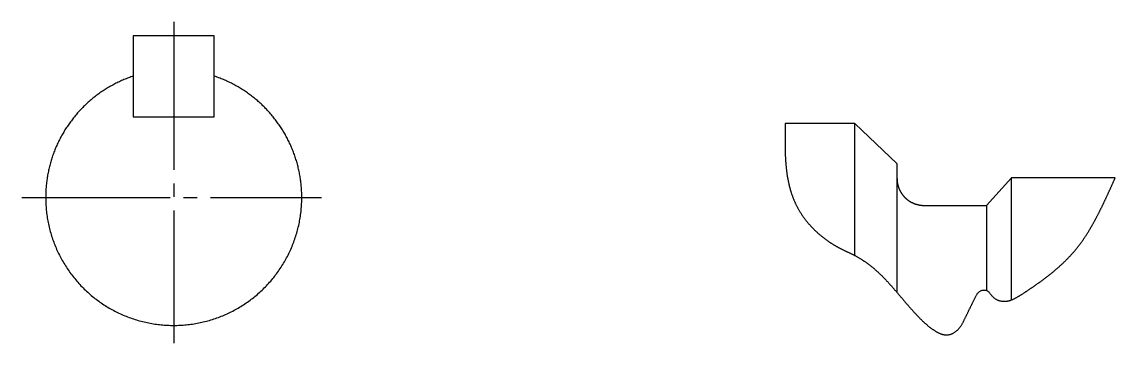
# Model space of a CAD drawing. Extents: x 0 to 632, y 0 to 332.
# Drawn here: x 547.2 to 628.3, y 44.4 to 68.2 of the extents above; entities that cross this region are included whole.
import ezdxf

# ---------------------------------------------------------------- set-up
doc = ezdxf.new("R2010")
doc.units = 0
doc.linetypes.add('DASH_CENTER', pattern=[14, 11, -1, 1, -1])
doc.layers.get('0').update_dxf_attribs({"linetype": 'CONTINUOUS'})

msp = doc.modelspace()

# ---------------------------------------------------------------- linework, layer by layer
at = {"color": 1, "linetype": 'DASH_CENTER'}
for p, q in [((558.449, 68.238), (558.449, 44.374)), ((547.184, 55.192), (569.41, 55.192))]:
    msp.add_line(p, q, dxfattribs=at)
at = {"color": 7, "linetype": 'CONTINUOUS'}
for p, q in [((555.449, 67.192), (555.449, 64.206)), ((561.449, 67.192), (555.449, 67.192)), ((561.449, 64.206), (561.449, 67.192)), ((555.449, 64.206), (555.449, 61.192)), ((561.449, 61.192), (561.449, 64.206)), ((555.449, 61.192), (561.449, 61.192)), ((608.982, 60.682), (603.811, 60.682)), ((608.982, 60.682), (612.105, 57.682)), ((608.982, 50.88), (608.982, 60.682)), ((612.105, 48.138), (612.105, 57.682)), ((618.749, 54.606), (620.609, 56.645)), ((628.285, 56.645), (620.609, 56.645)), ((620.609, 47.603), (620.609, 56.645)), ((614.105, 54.606), (618.749, 54.606)), ((618.749, 54.606), (618.749, 48.287))]:
    msp.add_line(p, q, dxfattribs=at)
at = {"color": 2, "linetype": 'CONTINUOUS'}
for p, q in [((603.801, 60.034), (603.8, 59.994)), ((603.802, 60.115), (603.801, 60.075)), ((603.801, 60.075), (603.801, 60.034)), ((603.803, 60.156), (603.802, 60.115)), ((603.804, 60.237), (603.803, 60.196)), ((603.803, 60.196), (603.803, 60.156)), ((603.805, 60.318), (603.804, 60.277)), ((603.804, 60.277), (603.804, 60.237)), ((603.806, 60.358), (603.805, 60.318)), ((603.807, 60.399), (603.806, 60.358)), ((603.808, 60.48), (603.807, 60.439)), ((603.807, 60.439), (603.807, 60.399)), ((603.809, 60.52), (603.808, 60.48)), ((603.81, 60.601), (603.809, 60.561)), ((603.809, 60.561), (603.809, 60.52)), ((603.811, 60.642), (603.81, 60.601)), ((603.812, 60.682), (603.811, 60.642)), ((603.797, 59.629), (603.796, 59.589)), ((603.796, 59.589), (603.796, 59.548)), ((603.796, 59.548), (603.796, 59.508)), ((603.796, 59.508), (603.796, 59.467)), ((603.796, 59.467), (603.796, 59.427)), ((603.796, 59.427), (603.796, 59.386)), ((603.796, 59.386), (603.796, 59.346)), ((603.796, 59.346), (603.796, 59.305)), ((603.796, 59.305), (603.796, 59.265)), ((603.796, 59.265), (603.796, 59.224)), ((603.796, 59.224), (603.796, 59.184)), ((603.798, 59.751), (603.797, 59.71)), ((603.797, 59.71), (603.797, 59.67)), ((603.797, 59.67), (603.797, 59.629)), ((603.799, 59.872), (603.798, 59.832)), ((603.798, 59.832), (603.798, 59.791)), ((603.798, 59.791), (603.798, 59.751)), ((603.8, 59.953), (603.799, 59.913)), ((603.799, 59.913), (603.799, 59.872)), ((603.8, 59.994), (603.8, 59.953)), ((603.796, 59.184), (603.797, 59.143)), ((603.797, 59.143), (603.797, 59.103)), ((603.797, 59.103), (603.797, 59.062)), ((603.797, 59.062), (603.798, 59.021)), ((603.798, 59.021), (603.798, 58.981)), ((603.798, 58.981), (603.799, 58.94)), ((603.799, 58.94), (603.799, 58.9)), ((603.799, 58.9), (603.8, 58.859)), ((603.8, 58.859), (603.801, 58.819)), ((603.801, 58.819), (603.802, 58.778)), ((603.802, 58.778), (603.803, 58.738)), ((603.803, 58.738), (603.804, 58.697)), ((603.804, 58.697), (603.805, 58.657)), ((603.805, 58.657), (603.806, 58.616)), ((603.806, 58.616), (603.807, 58.576)), ((603.807, 58.576), (603.808, 58.535)), ((603.808, 58.535), (603.809, 58.495)), ((603.809, 58.495), (603.811, 58.454)), ((603.811, 58.454), (603.812, 58.414)), ((603.812, 58.414), (603.814, 58.373)), ((603.814, 58.373), (603.815, 58.333)), ((603.815, 58.333), (603.817, 58.292)), ((603.817, 58.292), (603.819, 58.252)), ((603.819, 58.252), (603.821, 58.211)), ((603.821, 58.211), (603.823, 58.171)), ((603.823, 58.171), (603.825, 58.13)), ((603.825, 58.13), (603.827, 58.09)), ((603.827, 58.09), (603.83, 58.049)), ((603.83, 58.049), (603.832, 58.009)), ((603.832, 58.009), (603.834, 57.968)), ((603.834, 57.968), (603.837, 57.928)), ((603.837, 57.928), (603.84, 57.887)), ((603.84, 57.887), (603.843, 57.847)), ((603.843, 57.847), (603.845, 57.807)), ((603.845, 57.807), (603.849, 57.766)), ((603.849, 57.766), (603.852, 57.726)), ((603.852, 57.726), (603.855, 57.685)), ((603.855, 57.685), (603.858, 57.645)), ((603.858, 57.645), (603.862, 57.604)), ((603.862, 57.604), (603.865, 57.564)), ((603.865, 57.564), (603.869, 57.524)), ((603.869, 57.524), (603.873, 57.483)), ((603.873, 57.483), (603.877, 57.443)), ((603.877, 57.443), (603.881, 57.403)), ((603.881, 57.403), (603.886, 57.362)), ((603.886, 57.362), (603.89, 57.322)), ((603.89, 57.322), (603.895, 57.282)), ((603.895, 57.282), (603.899, 57.242)), ((603.899, 57.242), (603.904, 57.201)), ((603.904, 57.201), (603.909, 57.161)), ((603.909, 57.161), (603.914, 57.121)), ((603.914, 57.121), (603.919, 57.081)), ((603.919, 57.081), (603.925, 57.04)), ((603.925, 57.04), (603.93, 57)), ((603.93, 57), (603.936, 56.96)), ((603.936, 56.96), (603.942, 56.92)), ((603.942, 56.92), (603.948, 56.88)), ((603.948, 56.88), (603.954, 56.84)), ((603.954, 56.84), (603.961, 56.8)), ((603.961, 56.8), (603.967, 56.76)), ((603.967, 56.76), (603.974, 56.72)), ((603.974, 56.72), (603.981, 56.68)), ((603.981, 56.68), (603.988, 56.64)), ((603.988, 56.64), (603.995, 56.6)), ((603.995, 56.6), (604.002, 56.56)), ((604.002, 56.56), (604.01, 56.52)), ((604.01, 56.52), (604.018, 56.48)), ((604.018, 56.48), (604.025, 56.44)), ((604.025, 56.44), (604.034, 56.4)), ((604.034, 56.4), (604.042, 56.361)), ((604.042, 56.361), (604.05, 56.321)), ((604.05, 56.321), (604.059, 56.281)), ((604.059, 56.281), (604.068, 56.241)), ((604.068, 56.241), (604.077, 56.202)), ((604.077, 56.202), (604.086, 56.162)), ((604.086, 56.162), (604.095, 56.122)), ((604.095, 56.122), (604.105, 56.083)), ((604.105, 56.083), (604.115, 56.043)), ((604.115, 56.043), (604.125, 56.004)), ((604.125, 56.004), (604.135, 55.965)), ((604.135, 55.965), (604.145, 55.925)), ((627.971, 55.943), (627.988, 55.98)), ((627.988, 55.98), (628.004, 56.017)), ((628.004, 56.017), (628.021, 56.054)), ((628.021, 56.054), (628.037, 56.091)), ((628.037, 56.091), (628.054, 56.128)), ((628.054, 56.128), (628.071, 56.165)), ((628.071, 56.165), (628.087, 56.201)), ((628.087, 56.201), (628.104, 56.238)), ((628.104, 56.238), (628.12, 56.275)), ((628.12, 56.275), (628.137, 56.312)), ((628.137, 56.312), (628.153, 56.349)), ((628.153, 56.349), (628.17, 56.386)), ((628.17, 56.386), (628.186, 56.423)), ((628.186, 56.423), (628.203, 56.46)), ((628.203, 56.46), (628.219, 56.497)), ((628.219, 56.497), (628.236, 56.534)), ((628.236, 56.534), (628.252, 56.571)), ((628.252, 56.571), (628.269, 56.608)), ((628.269, 56.608), (628.285, 56.645)), ((604.145, 55.925), (604.156, 55.886)), ((604.156, 55.886), (604.167, 55.847)), ((604.167, 55.847), (604.178, 55.807)), ((604.178, 55.807), (604.189, 55.768)), ((604.189, 55.768), (604.2, 55.729)), ((604.2, 55.729), (604.212, 55.69)), ((604.212, 55.69), (604.223, 55.651)), ((604.223, 55.651), (604.235, 55.613)), ((604.235, 55.613), (604.248, 55.574)), ((604.248, 55.574), (604.26, 55.535)), ((604.26, 55.535), (604.273, 55.496)), ((604.273, 55.496), (604.285, 55.458)), ((604.285, 55.458), (604.298, 55.419)), ((604.298, 55.419), (604.312, 55.381)), ((604.312, 55.381), (604.325, 55.343)), ((604.325, 55.343), (604.339, 55.304)), ((604.339, 55.304), (604.353, 55.266)), ((604.353, 55.266), (604.367, 55.228)), ((604.367, 55.228), (604.381, 55.19)), ((604.381, 55.19), (604.396, 55.152)), ((604.396, 55.152), (604.411, 55.114)), ((627.6, 55.133), (627.618, 55.17)), ((627.618, 55.17), (627.635, 55.206)), ((627.635, 55.206), (627.652, 55.243)), ((627.652, 55.243), (627.669, 55.28)), ((627.669, 55.28), (627.686, 55.317)), ((627.686, 55.317), (627.703, 55.353)), ((627.703, 55.353), (627.72, 55.39)), ((627.72, 55.39), (627.737, 55.427)), ((627.737, 55.427), (627.753, 55.464)), ((627.753, 55.464), (627.77, 55.501)), ((627.77, 55.501), (627.787, 55.537)), ((627.787, 55.537), (627.804, 55.574)), ((627.804, 55.574), (627.821, 55.611)), ((627.821, 55.611), (627.837, 55.648)), ((627.837, 55.648), (627.854, 55.685)), ((627.854, 55.685), (627.871, 55.722)), ((627.871, 55.722), (627.888, 55.758)), ((627.888, 55.758), (627.904, 55.795)), ((627.904, 55.795), (627.921, 55.832)), ((627.921, 55.832), (627.938, 55.869)), ((627.938, 55.869), (627.954, 55.906)), ((627.954, 55.906), (627.971, 55.943)), ((604.411, 55.114), (604.426, 55.077)), ((604.426, 55.077), (604.441, 55.039)), ((604.441, 55.039), (604.456, 55.001)), ((604.456, 55.001), (604.472, 54.964)), ((604.472, 54.964), (604.488, 54.927)), ((604.488, 54.927), (604.504, 54.889)), ((604.504, 54.889), (604.521, 54.852)), ((604.521, 54.852), (604.537, 54.815)), ((604.537, 54.815), (604.554, 54.778)), ((604.554, 54.778), (604.571, 54.742)), ((604.571, 54.742), (604.589, 54.705)), ((604.589, 54.705), (604.606, 54.668)), ((604.606, 54.668), (604.624, 54.632)), ((604.624, 54.632), (604.642, 54.596)), ((604.642, 54.596), (604.661, 54.56)), ((604.661, 54.56), (604.679, 54.523)), ((604.679, 54.523), (604.698, 54.488)), ((604.698, 54.488), (604.717, 54.452)), ((604.717, 54.452), (604.736, 54.416)), ((604.736, 54.416), (604.756, 54.38)), ((604.756, 54.38), (604.776, 54.345)), ((604.776, 54.345), (604.796, 54.31)), ((627.215, 54.329), (627.233, 54.365)), ((627.233, 54.365), (627.251, 54.402)), ((627.251, 54.402), (627.269, 54.438)), ((627.269, 54.438), (627.287, 54.474)), ((627.287, 54.474), (627.304, 54.511)), ((627.304, 54.511), (627.322, 54.547)), ((627.322, 54.547), (627.34, 54.584)), ((627.34, 54.584), (627.357, 54.62)), ((627.357, 54.62), (627.375, 54.657)), ((627.375, 54.657), (627.393, 54.693)), ((627.393, 54.693), (627.41, 54.73)), ((627.41, 54.73), (627.428, 54.766)), ((627.428, 54.766), (627.445, 54.803)), ((627.445, 54.803), (627.462, 54.84)), ((627.462, 54.84), (627.48, 54.876)), ((627.48, 54.876), (627.497, 54.913)), ((627.497, 54.913), (627.514, 54.949)), ((627.514, 54.949), (627.532, 54.986)), ((627.532, 54.986), (627.549, 55.023)), ((627.549, 55.023), (627.566, 55.059)), ((627.566, 55.059), (627.583, 55.096)), ((627.583, 55.096), (627.6, 55.133)), ((604.796, 54.31), (604.816, 54.275)), ((604.816, 54.275), (604.836, 54.239)), ((604.836, 54.239), (604.857, 54.205)), ((604.857, 54.205), (604.878, 54.17)), ((604.878, 54.17), (604.899, 54.135)), ((604.899, 54.135), (604.92, 54.101)), ((604.92, 54.101), (604.942, 54.066)), ((604.942, 54.066), (604.964, 54.032)), ((604.964, 54.032), (604.986, 53.998)), ((604.986, 53.998), (605.008, 53.964)), ((605.008, 53.964), (605.031, 53.93)), ((605.031, 53.93), (605.053, 53.896)), ((605.053, 53.896), (605.076, 53.862)), ((605.076, 53.862), (605.099, 53.829)), ((605.099, 53.829), (605.122, 53.796)), ((605.122, 53.796), (605.146, 53.762)), ((605.146, 53.762), (605.17, 53.729)), ((605.17, 53.729), (605.194, 53.696)), ((605.194, 53.696), (605.218, 53.664)), ((605.218, 53.664), (605.242, 53.631)), ((605.242, 53.631), (605.266, 53.598)), ((605.266, 53.598), (605.291, 53.566)), ((605.291, 53.566), (605.316, 53.534)), ((605.316, 53.534), (605.341, 53.502)), ((626.787, 53.499), (626.806, 53.535)), ((626.806, 53.535), (626.826, 53.57)), ((626.826, 53.57), (626.845, 53.606)), ((626.845, 53.606), (626.864, 53.642)), ((626.864, 53.642), (626.883, 53.678)), ((626.883, 53.678), (626.902, 53.714)), ((626.902, 53.714), (626.921, 53.75)), ((626.921, 53.75), (626.939, 53.786)), ((626.939, 53.786), (626.958, 53.822)), ((626.958, 53.822), (626.977, 53.858)), ((626.977, 53.858), (626.996, 53.894)), ((626.996, 53.894), (627.014, 53.93)), ((627.014, 53.93), (627.033, 53.966)), ((627.033, 53.966), (627.051, 54.003)), ((627.051, 54.003), (627.07, 54.039)), ((627.07, 54.039), (627.088, 54.075)), ((627.088, 54.075), (627.106, 54.111)), ((627.106, 54.111), (627.124, 54.147)), ((627.124, 54.147), (627.143, 54.184)), ((627.143, 54.184), (627.161, 54.22)), ((627.161, 54.22), (627.179, 54.256)), ((627.179, 54.256), (627.197, 54.293)), ((627.197, 54.293), (627.215, 54.329)), ((605.341, 53.502), (605.366, 53.47)), ((605.366, 53.47), (605.392, 53.438)), ((605.392, 53.438), (605.417, 53.406)), ((605.417, 53.406), (605.443, 53.375)), ((605.443, 53.375), (605.469, 53.343)), ((605.469, 53.343), (605.495, 53.312)), ((605.495, 53.312), (605.522, 53.281)), ((605.522, 53.281), (605.548, 53.25)), ((605.548, 53.25), (605.575, 53.219)), ((605.575, 53.219), (605.602, 53.189)), ((605.602, 53.189), (605.629, 53.158)), ((605.629, 53.158), (605.656, 53.128)), ((605.656, 53.128), (605.683, 53.098)), ((605.683, 53.098), (605.711, 53.068)), ((605.711, 53.068), (605.739, 53.038)), ((605.739, 53.038), (605.766, 53.008)), ((605.766, 53.008), (605.795, 52.978)), ((605.795, 52.978), (605.823, 52.949)), ((605.823, 52.949), (605.851, 52.92)), ((605.851, 52.92), (605.88, 52.89)), ((605.88, 52.89), (605.908, 52.861)), ((605.908, 52.861), (605.937, 52.833)), ((605.937, 52.833), (605.966, 52.804)), ((605.966, 52.804), (605.995, 52.775)), ((605.995, 52.775), (606.024, 52.747)), ((606.024, 52.747), (606.054, 52.719)), ((606.054, 52.719), (606.083, 52.691)), ((626.323, 52.687), (626.344, 52.722)), ((626.344, 52.722), (626.365, 52.757)), ((626.365, 52.757), (626.386, 52.792)), ((626.386, 52.792), (626.407, 52.827)), ((626.407, 52.827), (626.428, 52.862)), ((626.428, 52.862), (626.448, 52.897)), ((626.448, 52.897), (626.469, 52.932)), ((626.469, 52.932), (626.489, 52.967)), ((626.489, 52.967), (626.51, 53.002)), ((626.51, 53.002), (626.53, 53.037)), ((626.53, 53.037), (626.55, 53.072)), ((626.55, 53.072), (626.571, 53.108)), ((626.571, 53.108), (626.591, 53.143)), ((626.591, 53.143), (626.611, 53.178)), ((626.611, 53.178), (626.63, 53.214)), ((626.63, 53.214), (626.65, 53.249)), ((626.65, 53.249), (626.67, 53.285)), ((626.67, 53.285), (626.69, 53.32)), ((626.69, 53.32), (626.709, 53.356)), ((626.709, 53.356), (626.729, 53.392)), ((626.729, 53.392), (626.748, 53.427)), ((626.748, 53.427), (626.768, 53.463)), ((626.768, 53.463), (626.787, 53.499)), ((606.083, 52.691), (606.113, 52.663)), ((606.113, 52.663), (606.143, 52.635)), ((606.143, 52.635), (606.173, 52.608)), ((606.173, 52.608), (606.203, 52.58)), ((606.203, 52.58), (606.233, 52.553)), ((606.233, 52.553), (606.263, 52.526)), ((606.263, 52.526), (606.294, 52.499)), ((606.294, 52.499), (606.325, 52.472)), ((606.325, 52.472), (606.355, 52.445)), ((606.355, 52.445), (606.386, 52.419)), ((606.386, 52.419), (606.417, 52.393)), ((606.417, 52.393), (606.449, 52.366)), ((606.449, 52.366), (606.48, 52.341)), ((606.48, 52.341), (606.511, 52.315)), ((606.511, 52.315), (606.543, 52.289)), ((606.543, 52.289), (606.575, 52.264)), ((606.575, 52.264), (606.607, 52.238)), ((606.607, 52.238), (606.639, 52.213)), ((606.639, 52.213), (606.671, 52.188)), ((606.671, 52.188), (606.703, 52.163)), ((606.703, 52.163), (606.735, 52.139)), ((606.735, 52.139), (606.768, 52.114)), ((606.768, 52.114), (606.8, 52.09)), ((606.8, 52.09), (606.833, 52.066)), ((606.833, 52.066), (606.866, 52.042)), ((606.866, 52.042), (606.899, 52.018)), ((606.899, 52.018), (606.932, 51.995)), ((606.932, 51.995), (606.965, 51.971)), ((606.965, 51.971), (606.999, 51.948)), ((606.999, 51.948), (607.032, 51.925)), ((607.032, 51.925), (607.066, 51.902)), ((625.787, 51.876), (625.811, 51.909)), ((625.811, 51.909), (625.834, 51.942)), ((625.834, 51.942), (625.857, 51.975)), ((625.857, 51.975), (625.881, 52.008)), ((625.881, 52.008), (625.904, 52.041)), ((625.904, 52.041), (625.927, 52.074)), ((625.927, 52.074), (625.95, 52.108)), ((625.95, 52.108), (625.973, 52.141)), ((625.973, 52.141), (625.995, 52.175)), ((625.995, 52.175), (626.018, 52.209)), ((626.018, 52.209), (626.04, 52.242)), ((626.04, 52.242), (626.063, 52.276)), ((626.063, 52.276), (626.085, 52.31)), ((626.085, 52.31), (626.107, 52.344)), ((626.107, 52.344), (626.129, 52.378)), ((626.129, 52.378), (626.151, 52.412)), ((626.151, 52.412), (626.173, 52.446)), ((626.173, 52.446), (626.195, 52.481)), ((626.195, 52.481), (626.216, 52.515)), ((626.216, 52.515), (626.238, 52.549)), ((626.238, 52.549), (626.259, 52.584)), ((626.259, 52.584), (626.281, 52.618)), ((626.281, 52.618), (626.302, 52.653)), ((626.302, 52.653), (626.323, 52.687)), ((607.066, 51.902), (607.099, 51.879)), ((607.099, 51.879), (607.133, 51.857)), ((607.133, 51.857), (607.167, 51.835)), ((607.167, 51.835), (607.201, 51.812)), ((607.201, 51.812), (607.235, 51.79)), ((607.235, 51.79), (607.269, 51.769)), ((607.269, 51.769), (607.304, 51.747)), ((607.304, 51.747), (607.338, 51.726)), ((607.338, 51.726), (607.373, 51.704)), ((607.373, 51.704), (607.407, 51.683)), ((607.407, 51.683), (607.442, 51.662)), ((607.442, 51.662), (607.477, 51.642)), ((607.477, 51.642), (607.512, 51.621)), ((607.512, 51.621), (607.547, 51.601)), ((607.547, 51.601), (607.582, 51.581)), ((607.582, 51.581), (607.618, 51.561)), ((607.618, 51.561), (607.653, 51.541)), ((607.653, 51.541), (607.688, 51.521)), ((607.688, 51.521), (607.724, 51.502)), ((607.724, 51.502), (607.76, 51.483)), ((607.76, 51.483), (607.796, 51.464)), ((607.796, 51.464), (607.831, 51.445)), ((607.831, 51.445), (607.867, 51.426)), ((607.867, 51.426), (607.903, 51.408)), ((607.903, 51.408), (607.939, 51.389)), ((607.939, 51.389), (607.976, 51.371)), ((607.976, 51.371), (608.012, 51.353)), ((608.012, 51.353), (608.048, 51.335)), ((608.048, 51.335), (608.084, 51.317)), ((608.084, 51.317), (608.121, 51.299)), ((608.121, 51.299), (608.157, 51.281)), ((608.157, 51.281), (608.194, 51.264)), ((608.194, 51.264), (608.23, 51.246)), ((608.23, 51.246), (608.267, 51.229)), ((608.267, 51.229), (608.303, 51.211)), ((608.303, 51.211), (608.34, 51.194)), ((608.34, 51.194), (608.377, 51.177)), ((608.377, 51.177), (608.413, 51.159)), ((608.413, 51.159), (608.45, 51.142)), ((608.45, 51.142), (608.486, 51.124)), ((608.486, 51.124), (608.523, 51.107)), ((608.523, 51.107), (608.56, 51.09)), ((625.157, 51.084), (625.184, 51.114)), ((625.184, 51.114), (625.21, 51.145)), ((625.21, 51.145), (625.237, 51.175)), ((625.237, 51.175), (625.263, 51.206)), ((625.263, 51.206), (625.289, 51.237)), ((625.289, 51.237), (625.315, 51.268)), ((625.315, 51.268), (625.341, 51.299)), ((625.341, 51.299), (625.367, 51.33)), ((625.367, 51.33), (625.393, 51.362)), ((625.393, 51.362), (625.419, 51.393)), ((625.419, 51.393), (625.444, 51.424)), ((625.444, 51.424), (625.469, 51.456)), ((625.469, 51.456), (625.495, 51.488)), ((625.495, 51.488), (625.52, 51.519)), ((625.52, 51.519), (625.545, 51.551)), ((625.545, 51.551), (625.569, 51.583)), ((625.569, 51.583), (625.594, 51.615)), ((625.594, 51.615), (625.619, 51.648)), ((625.619, 51.648), (625.643, 51.68)), ((625.643, 51.68), (625.667, 51.712)), ((625.667, 51.712), (625.691, 51.745)), ((625.691, 51.745), (625.716, 51.777)), ((625.716, 51.777), (625.739, 51.81)), ((625.739, 51.81), (625.763, 51.843)), ((625.763, 51.843), (625.787, 51.876)), ((608.56, 51.09), (608.596, 51.072)), ((608.596, 51.072), (608.633, 51.055)), ((608.633, 51.055), (608.669, 51.037)), ((608.669, 51.037), (608.706, 51.019)), ((608.706, 51.019), (608.742, 51.002)), ((608.742, 51.002), (608.778, 50.984)), ((608.778, 50.984), (608.815, 50.966)), ((608.815, 50.966), (608.851, 50.947)), ((608.851, 50.947), (608.887, 50.929)), ((608.887, 50.929), (608.923, 50.91)), ((608.923, 50.91), (608.959, 50.892)), ((608.959, 50.892), (608.995, 50.873)), ((608.995, 50.873), (609.03, 50.854)), ((609.03, 50.854), (609.066, 50.834)), ((609.066, 50.834), (609.102, 50.815)), ((609.102, 50.815), (609.137, 50.795)), ((609.137, 50.795), (609.172, 50.775)), ((609.172, 50.775), (609.207, 50.755)), ((609.207, 50.755), (609.243, 50.735)), ((609.243, 50.735), (609.277, 50.714)), ((609.277, 50.714), (609.312, 50.693)), ((609.312, 50.693), (609.347, 50.673)), ((609.347, 50.673), (609.382, 50.651)), ((609.382, 50.651), (609.416, 50.63)), ((609.416, 50.63), (609.451, 50.609)), ((609.451, 50.609), (609.485, 50.587)), ((609.485, 50.587), (609.519, 50.565)), ((609.519, 50.565), (609.553, 50.543)), ((609.553, 50.543), (609.587, 50.521)), ((609.587, 50.521), (609.621, 50.498)), ((609.621, 50.498), (609.655, 50.476)), ((609.655, 50.476), (609.689, 50.453)), ((609.689, 50.453), (609.722, 50.43)), ((609.722, 50.43), (609.756, 50.407)), ((609.756, 50.407), (609.789, 50.384)), ((609.789, 50.384), (609.822, 50.36)), ((609.822, 50.36), (609.855, 50.337)), ((609.855, 50.337), (609.888, 50.313)), ((609.888, 50.313), (609.921, 50.289)), ((609.921, 50.289), (609.954, 50.265)), ((624.365, 50.27), (624.395, 50.298)), ((624.395, 50.298), (624.424, 50.326)), ((624.424, 50.326), (624.454, 50.354)), ((624.454, 50.354), (624.483, 50.382)), ((624.483, 50.382), (624.512, 50.41)), ((624.512, 50.41), (624.541, 50.438)), ((624.541, 50.438), (624.57, 50.466)), ((624.57, 50.466), (624.599, 50.495)), ((624.599, 50.495), (624.628, 50.523)), ((624.628, 50.523), (624.657, 50.552)), ((624.657, 50.552), (624.686, 50.581)), ((624.686, 50.581), (624.714, 50.61)), ((624.714, 50.61), (624.743, 50.638)), ((624.743, 50.638), (624.771, 50.667)), ((624.771, 50.667), (624.799, 50.697)), ((624.799, 50.697), (624.828, 50.726)), ((624.828, 50.726), (624.856, 50.755)), ((624.856, 50.755), (624.884, 50.784)), ((624.884, 50.784), (624.911, 50.814)), ((624.911, 50.814), (624.939, 50.844)), ((624.939, 50.844), (624.967, 50.873)), ((624.967, 50.873), (624.994, 50.903)), ((624.994, 50.903), (625.022, 50.933)), ((625.022, 50.933), (625.049, 50.963)), ((625.049, 50.963), (625.076, 50.993)), ((625.076, 50.993), (625.103, 51.023)), ((625.103, 51.023), (625.13, 51.053)), ((625.13, 51.053), (625.157, 51.084)), ((609.954, 50.265), (609.986, 50.241)), ((609.986, 50.241), (610.019, 50.216)), ((610.019, 50.216), (610.051, 50.192)), ((610.051, 50.192), (610.083, 50.167)), ((610.083, 50.167), (610.115, 50.142)), ((610.115, 50.142), (610.147, 50.117)), ((610.147, 50.117), (610.179, 50.092)), ((610.179, 50.092), (610.211, 50.066)), ((610.211, 50.066), (610.243, 50.041)), ((610.243, 50.041), (610.274, 50.015)), ((610.274, 50.015), (610.306, 49.989)), ((610.306, 49.989), (610.337, 49.963)), ((610.337, 49.963), (610.368, 49.937)), ((610.368, 49.937), (610.399, 49.911)), ((610.399, 49.911), (610.43, 49.885)), ((610.43, 49.885), (610.461, 49.858)), ((610.461, 49.858), (610.492, 49.832)), ((610.492, 49.832), (610.522, 49.805)), ((610.522, 49.805), (610.553, 49.778)), ((610.553, 49.778), (610.583, 49.751)), ((610.583, 49.751), (610.613, 49.724)), ((610.613, 49.724), (610.643, 49.697)), ((610.643, 49.697), (610.673, 49.669)), ((610.673, 49.669), (610.703, 49.642)), ((610.703, 49.642), (610.733, 49.614)), ((610.733, 49.614), (610.762, 49.587)), ((610.762, 49.587), (610.792, 49.559)), ((610.792, 49.559), (610.821, 49.531)), ((610.821, 49.531), (610.851, 49.503)), ((610.851, 49.503), (610.88, 49.475)), ((610.88, 49.475), (610.909, 49.446)), ((623.41, 49.451), (623.441, 49.476)), ((623.441, 49.476), (623.473, 49.502)), ((623.473, 49.502), (623.505, 49.527)), ((623.505, 49.527), (623.536, 49.552)), ((623.536, 49.552), (623.568, 49.578)), ((623.568, 49.578), (623.599, 49.604)), ((623.599, 49.604), (623.631, 49.629)), ((623.631, 49.629), (623.662, 49.655)), ((623.662, 49.655), (623.694, 49.681)), ((623.694, 49.681), (623.725, 49.707)), ((623.725, 49.707), (623.756, 49.733)), ((623.756, 49.733), (623.787, 49.759)), ((623.787, 49.759), (623.818, 49.785)), ((623.818, 49.785), (623.849, 49.811)), ((623.849, 49.811), (623.88, 49.837)), ((623.88, 49.837), (623.911, 49.864)), ((623.911, 49.864), (623.942, 49.89)), ((623.942, 49.89), (623.973, 49.917)), ((623.973, 49.917), (624.003, 49.943)), ((624.003, 49.943), (624.034, 49.97)), ((624.034, 49.97), (624.064, 49.997)), ((624.064, 49.997), (624.095, 50.024)), ((624.095, 50.024), (624.125, 50.051)), ((624.125, 50.051), (624.155, 50.078)), ((624.155, 50.078), (624.186, 50.105)), ((624.186, 50.105), (624.216, 50.132)), ((624.216, 50.132), (624.246, 50.16)), ((624.246, 50.16), (624.276, 50.187)), ((624.276, 50.187), (624.306, 50.215)), ((624.306, 50.215), (624.335, 50.242)), ((624.335, 50.242), (624.365, 50.27)), ((610.909, 49.446), (610.938, 49.418)), ((610.938, 49.418), (610.967, 49.39)), ((610.967, 49.39), (610.995, 49.361)), ((610.995, 49.361), (611.024, 49.332)), ((611.024, 49.332), (611.052, 49.304)), ((611.052, 49.304), (611.081, 49.275)), ((611.081, 49.275), (611.109, 49.246)), ((611.109, 49.246), (611.138, 49.217)), ((611.138, 49.217), (611.166, 49.188)), ((611.166, 49.188), (611.194, 49.158)), ((611.194, 49.158), (611.222, 49.129)), ((611.222, 49.129), (611.25, 49.1)), ((611.25, 49.1), (611.278, 49.07)), ((611.278, 49.07), (611.306, 49.041)), ((611.306, 49.041), (611.333, 49.011)), ((611.333, 49.011), (611.361, 48.982)), ((611.361, 48.982), (611.388, 48.952)), ((611.388, 48.952), (611.416, 48.922)), ((611.416, 48.922), (611.443, 48.892)), ((611.443, 48.892), (611.471, 48.862)), ((611.471, 48.862), (611.498, 48.832)), ((611.498, 48.832), (611.525, 48.802)), ((611.525, 48.802), (611.552, 48.772)), ((611.552, 48.772), (611.579, 48.742)), ((611.579, 48.742), (611.606, 48.712)), ((611.606, 48.712), (611.633, 48.681)), ((611.633, 48.681), (611.66, 48.651)), ((622.335, 48.655), (622.368, 48.678)), ((622.368, 48.678), (622.401, 48.702)), ((622.401, 48.702), (622.434, 48.725)), ((622.434, 48.725), (622.467, 48.749)), ((622.467, 48.749), (622.5, 48.772)), ((622.5, 48.772), (622.533, 48.795)), ((622.533, 48.795), (622.566, 48.819)), ((622.566, 48.819), (622.599, 48.843)), ((622.599, 48.843), (622.632, 48.866)), ((622.632, 48.866), (622.665, 48.89)), ((622.665, 48.89), (622.698, 48.914)), ((622.698, 48.914), (622.73, 48.938)), ((622.73, 48.938), (622.763, 48.961)), ((622.763, 48.961), (622.796, 48.985)), ((622.796, 48.985), (622.829, 49.009)), ((622.829, 49.009), (622.861, 49.033)), ((622.861, 49.033), (622.894, 49.057)), ((622.894, 49.057), (622.926, 49.081)), ((622.926, 49.081), (622.959, 49.106)), ((622.959, 49.106), (622.991, 49.13)), ((622.991, 49.13), (623.024, 49.154)), ((623.024, 49.154), (623.056, 49.179)), ((623.056, 49.179), (623.089, 49.203)), ((623.089, 49.203), (623.121, 49.228)), ((623.121, 49.228), (623.153, 49.252)), ((623.153, 49.252), (623.185, 49.277)), ((623.185, 49.277), (623.218, 49.302)), ((623.218, 49.302), (623.25, 49.326)), ((623.25, 49.326), (623.282, 49.351)), ((623.282, 49.351), (623.314, 49.376)), ((623.314, 49.376), (623.346, 49.401)), ((623.346, 49.401), (623.378, 49.426)), ((623.378, 49.426), (623.41, 49.451)), ((611.66, 48.651), (611.687, 48.621)), ((611.687, 48.621), (611.714, 48.59)), ((611.714, 48.59), (611.741, 48.56)), ((611.741, 48.56), (611.768, 48.529)), ((611.768, 48.529), (611.794, 48.499)), ((611.794, 48.499), (611.821, 48.468)), ((611.821, 48.468), (611.848, 48.438)), ((611.848, 48.438), (611.874, 48.407)), ((611.874, 48.407), (611.901, 48.376)), ((611.901, 48.376), (611.927, 48.346)), ((611.927, 48.346), (611.954, 48.315)), ((611.954, 48.315), (611.98, 48.284)), ((611.98, 48.284), (612.006, 48.254)), ((612.006, 48.254), (612.033, 48.223)), ((612.033, 48.223), (612.059, 48.192)), ((612.059, 48.192), (612.085, 48.161)), ((612.085, 48.161), (612.112, 48.13)), ((612.112, 48.13), (612.138, 48.1)), ((612.138, 48.1), (612.164, 48.069)), ((612.164, 48.069), (612.191, 48.038)), ((612.191, 48.038), (612.217, 48.007)), ((612.217, 48.007), (612.243, 47.976)), ((612.243, 47.976), (612.269, 47.945)), ((612.269, 47.945), (612.295, 47.914)), ((612.295, 47.914), (612.322, 47.883)), ((612.322, 47.883), (612.348, 47.853)), ((612.348, 47.853), (612.374, 47.822)), ((617.936, 47.826), (617.955, 47.864)), ((617.955, 47.864), (617.975, 47.901)), ((617.975, 47.901), (617.995, 47.938)), ((617.995, 47.938), (618.017, 47.974)), ((618.017, 47.974), (618.039, 48.009)), ((618.039, 48.009), (618.062, 48.043)), ((618.062, 48.043), (618.086, 48.076)), ((618.086, 48.076), (618.112, 48.108)), ((618.112, 48.108), (618.139, 48.138)), ((618.139, 48.138), (618.167, 48.166)), ((618.167, 48.166), (618.197, 48.192)), ((618.197, 48.192), (618.229, 48.217)), ((618.229, 48.217), (618.263, 48.239)), ((618.263, 48.239), (618.298, 48.259)), ((618.298, 48.259), (618.336, 48.276)), ((618.336, 48.276), (618.375, 48.291)), ((618.375, 48.291), (618.416, 48.303)), ((618.416, 48.303), (618.457, 48.312)), ((618.457, 48.312), (618.499, 48.318)), ((618.499, 48.318), (618.542, 48.321)), ((618.542, 48.321), (618.584, 48.322)), ((618.584, 48.322), (618.626, 48.318)), ((618.626, 48.318), (618.666, 48.312)), ((618.666, 48.312), (618.706, 48.302)), ((618.706, 48.302), (618.744, 48.289)), ((618.744, 48.289), (618.78, 48.272)), ((618.78, 48.272), (618.814, 48.252)), ((618.814, 48.252), (618.846, 48.229)), ((618.846, 48.229), (618.877, 48.203)), ((618.877, 48.203), (618.906, 48.175)), ((618.906, 48.175), (618.935, 48.146)), ((618.935, 48.146), (618.963, 48.115)), ((618.963, 48.115), (618.99, 48.083)), ((618.99, 48.083), (619.016, 48.05)), ((619.016, 48.05), (619.043, 48.018)), ((619.043, 48.018), (619.069, 47.985)), ((619.069, 47.985), (619.096, 47.953)), ((619.096, 47.953), (619.123, 47.921)), ((619.123, 47.921), (619.15, 47.89)), ((619.15, 47.89), (619.178, 47.86)), ((619.178, 47.86), (619.206, 47.831)), ((621.084, 47.832), (621.119, 47.853)), ((621.119, 47.853), (621.154, 47.874)), ((621.154, 47.874), (621.189, 47.894)), ((621.189, 47.894), (621.224, 47.915)), ((621.224, 47.915), (621.259, 47.936)), ((621.259, 47.936), (621.293, 47.958)), ((621.293, 47.958), (621.328, 47.979)), ((621.328, 47.979), (621.362, 48)), ((621.362, 48), (621.397, 48.022)), ((621.397, 48.022), (621.431, 48.044)), ((621.431, 48.044), (621.465, 48.066)), ((621.465, 48.066), (621.499, 48.088)), ((621.499, 48.088), (621.533, 48.11)), ((621.533, 48.11), (621.566, 48.132)), ((621.566, 48.132), (621.6, 48.154)), ((621.6, 48.154), (621.634, 48.176)), ((621.634, 48.176), (621.668, 48.199)), ((621.668, 48.199), (621.701, 48.221)), ((621.701, 48.221), (621.735, 48.243)), ((621.735, 48.243), (621.768, 48.266)), ((621.768, 48.266), (621.802, 48.289)), ((621.802, 48.289), (621.835, 48.311)), ((621.835, 48.311), (621.868, 48.334)), ((621.868, 48.334), (621.902, 48.357)), ((621.902, 48.357), (621.935, 48.379)), ((621.935, 48.379), (621.969, 48.402)), ((621.969, 48.402), (622.002, 48.425)), ((622.002, 48.425), (622.035, 48.448)), ((622.035, 48.448), (622.069, 48.471)), ((622.069, 48.471), (622.102, 48.494)), ((622.102, 48.494), (622.135, 48.517)), ((622.135, 48.517), (622.169, 48.54)), ((622.169, 48.54), (622.202, 48.563)), ((622.202, 48.563), (622.235, 48.586)), ((622.235, 48.586), (622.268, 48.609)), ((622.268, 48.609), (622.301, 48.632)), ((622.301, 48.632), (622.335, 48.655)), ((612.374, 47.822), (612.4, 47.791)), ((612.4, 47.791), (612.426, 47.76)), ((612.426, 47.76), (612.453, 47.729)), ((612.453, 47.729), (612.479, 47.698)), ((612.479, 47.698), (612.505, 47.667)), ((612.505, 47.667), (612.531, 47.636)), ((612.531, 47.636), (612.557, 47.606)), ((612.557, 47.606), (612.584, 47.575)), ((612.584, 47.575), (612.61, 47.544)), ((612.61, 47.544), (612.636, 47.513)), ((612.636, 47.513), (612.662, 47.482)), ((612.662, 47.482), (612.689, 47.451)), ((612.689, 47.451), (612.715, 47.421)), ((612.715, 47.421), (612.741, 47.39)), ((612.741, 47.39), (612.768, 47.359)), ((612.768, 47.359), (612.794, 47.328)), ((612.794, 47.328), (612.82, 47.297)), ((612.82, 47.297), (612.847, 47.267)), ((612.847, 47.267), (612.873, 47.236)), ((612.873, 47.236), (612.9, 47.205)), ((612.9, 47.205), (612.926, 47.175)), ((612.926, 47.175), (612.953, 47.144)), ((612.953, 47.144), (612.979, 47.113)), ((612.979, 47.113), (613.006, 47.083)), ((613.006, 47.083), (613.033, 47.052)), ((613.033, 47.052), (613.06, 47.022)), ((617.539, 47.02), (617.556, 47.056)), ((617.556, 47.056), (617.574, 47.091)), ((617.574, 47.091), (617.591, 47.127)), ((617.591, 47.127), (617.609, 47.163)), ((617.609, 47.163), (617.627, 47.199)), ((617.627, 47.199), (617.645, 47.235)), ((617.645, 47.235), (617.663, 47.271)), ((617.663, 47.271), (617.68, 47.307)), ((617.68, 47.307), (617.698, 47.343)), ((617.698, 47.343), (617.716, 47.379)), ((617.716, 47.379), (617.734, 47.415)), ((617.734, 47.415), (617.752, 47.452)), ((617.752, 47.452), (617.77, 47.488)), ((617.77, 47.488), (617.788, 47.525)), ((617.788, 47.525), (617.807, 47.562)), ((617.807, 47.562), (617.825, 47.599)), ((617.825, 47.599), (617.843, 47.637)), ((617.843, 47.637), (617.861, 47.674)), ((617.861, 47.674), (617.88, 47.712)), ((617.88, 47.712), (617.898, 47.75)), ((617.898, 47.75), (617.917, 47.788)), ((617.917, 47.788), (617.936, 47.826)), ((619.206, 47.831), (619.235, 47.802)), ((619.235, 47.802), (619.264, 47.775)), ((619.264, 47.775), (619.294, 47.748)), ((619.294, 47.748), (619.325, 47.722)), ((619.325, 47.722), (619.357, 47.698)), ((619.357, 47.698), (619.39, 47.675)), ((619.39, 47.675), (619.423, 47.653)), ((619.423, 47.653), (619.458, 47.632)), ((619.458, 47.632), (619.493, 47.613)), ((619.493, 47.613), (619.53, 47.595)), ((619.53, 47.595), (619.567, 47.578)), ((619.567, 47.578), (619.605, 47.563)), ((619.605, 47.563), (619.644, 47.549)), ((619.644, 47.549), (619.683, 47.536)), ((619.683, 47.536), (619.723, 47.525)), ((619.723, 47.525), (619.763, 47.515)), ((619.763, 47.515), (619.804, 47.506)), ((619.804, 47.506), (619.845, 47.499)), ((619.845, 47.499), (619.886, 47.492)), ((619.886, 47.492), (619.927, 47.488)), ((619.927, 47.488), (619.969, 47.484)), ((619.969, 47.484), (620.01, 47.482)), ((620.01, 47.482), (620.052, 47.481)), ((620.052, 47.481), (620.093, 47.481)), ((620.093, 47.481), (620.135, 47.483)), ((620.135, 47.483), (620.176, 47.486)), ((620.176, 47.486), (620.216, 47.49)), ((620.216, 47.49), (620.257, 47.496)), ((620.257, 47.496), (620.297, 47.503)), ((620.297, 47.503), (620.337, 47.511)), ((620.337, 47.511), (620.376, 47.52)), ((620.376, 47.52), (620.416, 47.53)), ((620.416, 47.53), (620.455, 47.541)), ((620.455, 47.541), (620.494, 47.553)), ((620.494, 47.553), (620.532, 47.566)), ((620.532, 47.566), (620.57, 47.579)), ((620.57, 47.579), (620.609, 47.594)), ((620.609, 47.594), (620.646, 47.609)), ((620.646, 47.609), (620.684, 47.625)), ((620.684, 47.625), (620.721, 47.642)), ((620.721, 47.642), (620.758, 47.659)), ((620.758, 47.659), (620.795, 47.677)), ((620.795, 47.677), (620.832, 47.695)), ((620.832, 47.695), (620.869, 47.714)), ((620.869, 47.714), (620.905, 47.733)), ((620.905, 47.733), (620.941, 47.752)), ((620.941, 47.752), (620.977, 47.772)), ((620.977, 47.772), (621.013, 47.792)), ((621.013, 47.792), (621.048, 47.812)), ((621.048, 47.812), (621.084, 47.832)), ((613.06, 47.022), (613.086, 46.991)), ((613.086, 46.991), (613.113, 46.961)), ((613.113, 46.961), (613.14, 46.93)), ((613.14, 46.93), (613.167, 46.9)), ((613.167, 46.9), (613.194, 46.869)), ((613.194, 46.869), (613.221, 46.839)), ((613.221, 46.839), (613.248, 46.809)), ((613.248, 46.809), (613.275, 46.779)), ((613.275, 46.779), (613.302, 46.749)), ((613.302, 46.749), (613.33, 46.718)), ((613.33, 46.718), (613.357, 46.688)), ((613.357, 46.688), (613.384, 46.658)), ((613.384, 46.658), (613.412, 46.628)), ((613.412, 46.628), (613.439, 46.599)), ((613.439, 46.599), (613.467, 46.569)), ((613.467, 46.569), (613.494, 46.539)), ((613.494, 46.539), (613.522, 46.51)), ((613.522, 46.51), (613.55, 46.48)), ((613.55, 46.48), (613.578, 46.45)), ((613.578, 46.45), (613.605, 46.421)), ((613.605, 46.421), (613.633, 46.392)), ((613.633, 46.392), (613.661, 46.363)), ((613.661, 46.363), (613.69, 46.333)), ((613.69, 46.333), (613.718, 46.304)), ((613.718, 46.304), (613.746, 46.276)), ((613.746, 46.276), (613.774, 46.247)), ((613.774, 46.247), (613.803, 46.218)), ((617.152, 46.221), (617.17, 46.257)), ((617.17, 46.257), (617.188, 46.294)), ((617.188, 46.294), (617.206, 46.331)), ((617.206, 46.331), (617.224, 46.367)), ((617.224, 46.367), (617.241, 46.404)), ((617.241, 46.404), (617.259, 46.44)), ((617.259, 46.44), (617.277, 46.477)), ((617.277, 46.477), (617.294, 46.513)), ((617.294, 46.513), (617.312, 46.55)), ((617.312, 46.55), (617.329, 46.586)), ((617.329, 46.586), (617.347, 46.623)), ((617.347, 46.623), (617.364, 46.659)), ((617.364, 46.659), (617.381, 46.695)), ((617.381, 46.695), (617.399, 46.732)), ((617.399, 46.732), (617.416, 46.768)), ((617.416, 46.768), (617.434, 46.804)), ((617.434, 46.804), (617.451, 46.84)), ((617.451, 46.84), (617.468, 46.876)), ((617.468, 46.876), (617.486, 46.912)), ((617.486, 46.912), (617.503, 46.948)), ((617.503, 46.948), (617.521, 46.984)), ((617.521, 46.984), (617.539, 47.02)), ((613.803, 46.218), (613.831, 46.189)), ((613.831, 46.189), (613.86, 46.161)), ((613.86, 46.161), (613.888, 46.133)), ((613.888, 46.133), (613.917, 46.104)), ((613.917, 46.104), (613.946, 46.076)), ((613.946, 46.076), (613.975, 46.048)), ((613.975, 46.048), (614.004, 46.02)), ((614.004, 46.02), (614.033, 45.992)), ((614.033, 45.992), (614.062, 45.965)), ((614.062, 45.965), (614.092, 45.937)), ((614.092, 45.937), (614.121, 45.91)), ((614.121, 45.91), (614.151, 45.883)), ((614.151, 45.883), (614.18, 45.856)), ((614.18, 45.856), (614.21, 45.829)), ((614.21, 45.829), (614.24, 45.802)), ((614.24, 45.802), (614.271, 45.776)), ((614.271, 45.776), (614.301, 45.749)), ((614.301, 45.749), (614.332, 45.723)), ((614.332, 45.723), (614.362, 45.697)), ((614.362, 45.697), (614.393, 45.671)), ((614.393, 45.671), (614.425, 45.645)), ((614.425, 45.645), (614.456, 45.62)), ((614.456, 45.62), (614.488, 45.595)), ((614.488, 45.595), (614.52, 45.57)), ((614.52, 45.57), (614.552, 45.545)), ((614.552, 45.545), (614.584, 45.52)), ((614.584, 45.52), (614.617, 45.496)), ((614.617, 45.496), (614.65, 45.471)), ((614.65, 45.471), (614.683, 45.447)), ((614.683, 45.447), (614.716, 45.424)), ((614.716, 45.424), (614.75, 45.4)), ((616.642, 45.391), (616.67, 45.421)), ((616.67, 45.421), (616.696, 45.452)), ((616.696, 45.452), (616.723, 45.483)), ((616.723, 45.483), (616.748, 45.515)), ((616.748, 45.515), (616.772, 45.547)), ((616.772, 45.547), (616.796, 45.58)), ((616.796, 45.58), (616.819, 45.613)), ((616.819, 45.613), (616.842, 45.647)), ((616.842, 45.647), (616.864, 45.681)), ((616.864, 45.681), (616.885, 45.716)), ((616.885, 45.716), (616.906, 45.751)), ((616.906, 45.751), (616.926, 45.786)), ((616.926, 45.786), (616.946, 45.821)), ((616.946, 45.821), (616.966, 45.857)), ((616.966, 45.857), (616.986, 45.893)), ((616.986, 45.893), (617.005, 45.929)), ((617.005, 45.929), (617.024, 45.966)), ((617.024, 45.966), (617.042, 46.002)), ((617.042, 46.002), (617.061, 46.038)), ((617.061, 46.038), (617.079, 46.075)), ((617.079, 46.075), (617.098, 46.111)), ((617.098, 46.111), (617.116, 46.148)), ((617.116, 46.148), (617.134, 46.184)), ((617.134, 46.184), (617.152, 46.221)), ((614.75, 45.4), (614.784, 45.377)), ((614.784, 45.377), (614.819, 45.354)), ((614.819, 45.354), (614.853, 45.331)), ((614.853, 45.331), (614.888, 45.308)), ((614.888, 45.308), (614.924, 45.286)), ((614.924, 45.286), (614.959, 45.264)), ((614.959, 45.264), (614.995, 45.243)), ((614.995, 45.243), (615.031, 45.221)), ((615.031, 45.221), (615.068, 45.201)), ((615.068, 45.201), (615.105, 45.181)), ((615.105, 45.181), (615.142, 45.161)), ((615.142, 45.161), (615.179, 45.143)), ((615.179, 45.143), (615.217, 45.125)), ((615.217, 45.125), (615.255, 45.108)), ((615.255, 45.108), (615.293, 45.091)), ((615.293, 45.091), (615.331, 45.076)), ((615.331, 45.076), (615.37, 45.062)), ((615.37, 45.062), (615.408, 45.048)), ((615.408, 45.048), (615.447, 45.036)), ((615.447, 45.036), (615.487, 45.025)), ((615.487, 45.025), (615.526, 45.016)), ((615.526, 45.016), (615.565, 45.008)), ((615.565, 45.008), (615.605, 45.001)), ((615.605, 45.001), (615.645, 44.995)), ((615.645, 44.995), (615.684, 44.991)), ((615.684, 44.991), (615.724, 44.989)), ((615.724, 44.989), (615.764, 44.988)), ((615.764, 44.988), (615.805, 44.989)), ((615.805, 44.989), (615.845, 44.991)), ((615.845, 44.991), (615.885, 44.996)), ((615.885, 44.996), (615.925, 45.002)), ((615.925, 45.002), (615.966, 45.009)), ((615.966, 45.009), (616.006, 45.018)), ((616.006, 45.018), (616.045, 45.029)), ((616.045, 45.029), (616.085, 45.04)), ((616.085, 45.04), (616.124, 45.054)), ((616.124, 45.054), (616.163, 45.068)), ((616.163, 45.068), (616.202, 45.084)), ((616.202, 45.084), (616.24, 45.102)), ((616.24, 45.102), (616.277, 45.12)), ((616.277, 45.12), (616.314, 45.14)), ((616.314, 45.14), (616.351, 45.16)), ((616.351, 45.16), (616.386, 45.182)), ((616.386, 45.182), (616.421, 45.205)), ((616.421, 45.205), (616.455, 45.229)), ((616.455, 45.229), (616.489, 45.254)), ((616.489, 45.254), (616.521, 45.28)), ((616.521, 45.28), (616.553, 45.307)), ((616.553, 45.307), (616.584, 45.334)), ((616.584, 45.334), (616.613, 45.362)), ((616.613, 45.362), (616.642, 45.391))]:
    msp.add_line(p, q, dxfattribs=at)
at = {"color": 7, "linetype": 'CONTINUOUS'}
for points in [[(555.449, 64.206, 0), (555.361, 64.176, 0), (555.274, 64.146, 0), (555.187, 64.114, 0), (555.1, 64.082, 0), (555.013, 64.049, 0), (554.927, 64.015, 0), (554.841, 63.98, 0), (554.755, 63.945, 0), (554.67, 63.908, 0), (554.585, 63.871, 0), (554.5, 63.833, 0), (554.416, 63.794, 0), (554.332, 63.754, 0), (554.249, 63.713, 0), (554.166, 63.672, 0), (554.084, 63.63, 0), (554.001, 63.587, 0), (553.92, 63.543, 0), (553.838, 63.498, 0), (553.757, 63.453, 0), (553.677, 63.407, 0), (553.597, 63.36, 0), (553.518, 63.312, 0), (553.439, 63.263, 0), (553.36, 63.214, 0), (553.282, 63.164, 0), (553.204, 63.113, 0), (553.127, 63.062, 0), (553.051, 63.009, 0), (552.975, 62.956, 0), (552.899, 62.902, 0), (552.824, 62.848, 0), (552.75, 62.793, 0), (552.676, 62.737, 0), (552.602, 62.68, 0), (552.53, 62.623, 0), (552.457, 62.564, 0), (552.386, 62.505, 0), (552.315, 62.446, 0), (552.244, 62.386, 0), (552.174, 62.325, 0), (552.105, 62.263, 0), (552.036, 62.201, 0), (551.968, 62.138, 0), (551.9, 62.074, 0), (551.834, 62.01, 0), (551.767, 61.945, 0), (551.702, 61.88, 0), (551.637, 61.813, 0), (551.573, 61.747, 0), (551.509, 61.679, 0), (551.446, 61.611, 0), (551.384, 61.543, 0), (551.322, 61.473, 0), (551.261, 61.403, 0), (551.201, 61.333, 0), (551.141, 61.262, 0), (551.082, 61.19, 0), (551.024, 61.118, 0), (550.966, 61.045, 0), (550.91, 60.972, 0), (550.854, 60.898, 0), (550.798, 60.824, 0), (550.744, 60.749, 0), (550.69, 60.673, 0), (550.637, 60.597, 0), (550.584, 60.521, 0), (550.533, 60.444, 0), (550.482, 60.366, 0), (550.432, 60.288, 0), (550.382, 60.21, 0), (550.334, 60.131, 0), (550.286, 60.051, 0), (550.239, 59.971, 0), (550.193, 59.891, 0), (550.147, 59.81, 0), (550.102, 59.729, 0), (550.058, 59.647, 0), (550.015, 59.565, 0), (549.973, 59.483, 0), (549.932, 59.4, 0), (549.891, 59.316, 0), (549.851, 59.232, 0), (549.812, 59.148, 0), (549.774, 59.064, 0), (549.736, 58.979, 0), (549.7, 58.894, 0), (549.664, 58.808, 0), (549.629, 58.722, 0), (549.595, 58.636, 0), (549.562, 58.549, 0), (549.53, 58.462, 0), (549.498, 58.375, 0), (549.468, 58.288, 0), (549.438, 58.2, 0), (549.409, 58.112, 0), (549.381, 58.023, 0), (549.354, 57.935, 0), (549.327, 57.846, 0), (549.302, 57.757, 0), (549.277, 57.667, 0), (549.254, 57.578, 0), (549.231, 57.488, 0), (549.209, 57.398, 0), (549.188, 57.307, 0), (549.167, 57.217, 0), (549.148, 57.126, 0), (549.13, 57.035, 0), (549.112, 56.944, 0), (549.095, 56.853, 0), (549.08, 56.761, 0), (549.065, 56.67, 0), (549.051, 56.578, 0), (549.038, 56.486, 0), (549.026, 56.395, 0), (549.014, 56.303, 0), (549.004, 56.21, 0), (548.994, 56.118, 0), (548.986, 56.026, 0), (548.978, 55.933, 0), (548.971, 55.841, 0), (548.965, 55.748, 0), (548.96, 55.656, 0), (548.956, 55.563, 0), (548.953, 55.47, 0), (548.951, 55.378, 0), (548.95, 55.285, 0), (548.949, 55.192, 0)], [(567.949, 55.192, 0), (567.949, 55.285, 0), (567.947, 55.378, 0), (567.945, 55.47, 0), (567.942, 55.563, 0), (567.938, 55.656, 0), (567.933, 55.748, 0), (567.927, 55.841, 0), (567.92, 55.933, 0), (567.913, 56.026, 0), (567.904, 56.118, 0), (567.894, 56.21, 0), (567.884, 56.303, 0), (567.873, 56.395, 0), (567.861, 56.486, 0), (567.848, 56.578, 0), (567.834, 56.67, 0), (567.819, 56.761, 0), (567.803, 56.853, 0), (567.786, 56.944, 0), (567.769, 57.035, 0), (567.75, 57.126, 0), (567.731, 57.217, 0), (567.711, 57.307, 0), (567.69, 57.398, 0), (567.668, 57.488, 0), (567.645, 57.578, 0), (567.621, 57.667, 0), (567.596, 57.757, 0), (567.571, 57.846, 0), (567.545, 57.935, 0), (567.517, 58.023, 0), (567.489, 58.112, 0), (567.46, 58.2, 0), (567.431, 58.288, 0), (567.4, 58.375, 0), (567.369, 58.462, 0), (567.336, 58.549, 0), (567.303, 58.636, 0), (567.269, 58.722, 0), (567.234, 58.808, 0), (567.198, 58.894, 0), (567.162, 58.979, 0), (567.124, 59.064, 0), (567.086, 59.148, 0), (567.047, 59.232, 0), (567.007, 59.316, 0), (566.967, 59.4, 0), (566.925, 59.483, 0), (566.883, 59.565, 0), (566.84, 59.647, 0), (566.796, 59.729, 0), (566.751, 59.81, 0), (566.706, 59.891, 0), (566.66, 59.971, 0), (566.613, 60.051, 0), (566.565, 60.131, 0), (566.516, 60.21, 0), (566.467, 60.288, 0), (566.417, 60.366, 0), (566.366, 60.444, 0), (566.314, 60.521, 0), (566.262, 60.597, 0), (566.209, 60.673, 0), (566.155, 60.749, 0), (566.1, 60.824, 0), (566.045, 60.898, 0), (565.989, 60.972, 0), (565.932, 61.045, 0), (565.874, 61.118, 0), (565.816, 61.19, 0), (565.757, 61.262, 0), (565.698, 61.333, 0), (565.637, 61.403, 0), (565.576, 61.473, 0), (565.515, 61.543, 0), (565.452, 61.611, 0), (565.389, 61.679, 0), (565.326, 61.747, 0), (565.262, 61.813, 0), (565.197, 61.88, 0), (565.131, 61.945, 0), (565.065, 62.01, 0), (564.998, 62.074, 0), (564.93, 62.138, 0), (564.862, 62.201, 0), (564.794, 62.263, 0), (564.724, 62.325, 0), (564.654, 62.386, 0), (564.584, 62.446, 0), (564.513, 62.505, 0), (564.441, 62.564, 0), (564.369, 62.623, 0), (564.296, 62.68, 0), (564.223, 62.737, 0), (564.149, 62.793, 0), (564.074, 62.848, 0), (563.999, 62.902, 0), (563.924, 62.956, 0), (563.848, 63.009, 0), (563.771, 63.062, 0), (563.694, 63.113, 0), (563.616, 63.164, 0), (563.538, 63.214, 0), (563.46, 63.263, 0), (563.381, 63.312, 0), (563.301, 63.36, 0), (563.221, 63.407, 0), (563.141, 63.453, 0), (563.06, 63.498, 0), (562.979, 63.543, 0), (562.897, 63.587, 0), (562.815, 63.63, 0), (562.732, 63.672, 0), (562.649, 63.713, 0), (562.566, 63.754, 0), (562.482, 63.794, 0), (562.398, 63.833, 0), (562.313, 63.871, 0), (562.228, 63.908, 0), (562.143, 63.945, 0), (562.058, 63.98, 0), (561.972, 64.015, 0), (561.885, 64.049, 0), (561.799, 64.082, 0), (561.712, 64.114, 0), (561.625, 64.146, 0), (561.537, 64.176, 0), (561.449, 64.206, 0)], [(612.105, 56.606, 0), (612.105, 56.581, 0), (612.106, 56.557, 0), (612.106, 56.532, 0), (612.107, 56.508, 0), (612.109, 56.483, 0), (612.11, 56.459, 0), (612.112, 56.434, 0), (612.115, 56.41, 0), (612.117, 56.386, 0), (612.12, 56.361, 0), (612.123, 56.337, 0), (612.127, 56.312, 0), (612.13, 56.288, 0), (612.135, 56.264, 0), (612.139, 56.24, 0), (612.143, 56.216, 0), (612.148, 56.192, 0), (612.154, 56.168, 0), (612.159, 56.144, 0), (612.165, 56.12, 0), (612.171, 56.096, 0), (612.178, 56.072, 0), (612.184, 56.049, 0), (612.191, 56.025, 0), (612.198, 56.002, 0), (612.206, 55.978, 0), (612.214, 55.955, 0), (612.222, 55.932, 0), (612.23, 55.909, 0), (612.239, 55.886, 0), (612.248, 55.863, 0), (612.257, 55.84, 0), (612.267, 55.818, 0), (612.277, 55.795, 0), (612.287, 55.773, 0), (612.297, 55.751, 0), (612.308, 55.729, 0), (612.319, 55.707, 0), (612.33, 55.685, 0), (612.341, 55.663, 0), (612.353, 55.642, 0), (612.365, 55.62, 0), (612.377, 55.599, 0), (612.39, 55.578, 0), (612.402, 55.557, 0), (612.415, 55.536, 0), (612.429, 55.515, 0), (612.442, 55.495, 0), (612.456, 55.474, 0), (612.47, 55.454, 0), (612.484, 55.434, 0), (612.499, 55.414, 0), (612.513, 55.395, 0), (612.528, 55.375, 0), (612.544, 55.356, 0), (612.559, 55.337, 0), (612.575, 55.318, 0), (612.591, 55.3, 0), (612.607, 55.281, 0), (612.623, 55.263, 0), (612.64, 55.245, 0), (612.657, 55.227, 0), (612.674, 55.209, 0), (612.691, 55.192, 0), (612.708, 55.174, 0), (612.726, 55.157, 0), (612.744, 55.141, 0), (612.762, 55.124, 0), (612.78, 55.108, 0), (612.799, 55.092, 0), (612.817, 55.076, 0), (612.836, 55.06, 0), (612.855, 55.044, 0), (612.875, 55.029, 0), (612.894, 55.014, 0), (612.914, 54.999, 0), (612.933, 54.985, 0), (612.953, 54.971, 0), (612.974, 54.957, 0), (612.994, 54.943, 0), (613.014, 54.929, 0), (613.035, 54.916, 0), (613.056, 54.903, 0), (613.077, 54.891, 0), (613.098, 54.878, 0), (613.119, 54.866, 0), (613.141, 54.854, 0), (613.162, 54.842, 0), (613.184, 54.831, 0), (613.206, 54.819, 0), (613.228, 54.809, 0), (613.25, 54.798, 0), (613.272, 54.788, 0), (613.295, 54.778, 0), (613.317, 54.768, 0), (613.34, 54.758, 0), (613.362, 54.749, 0), (613.385, 54.74, 0), (613.408, 54.731, 0), (613.431, 54.723, 0), (613.454, 54.715, 0), (613.478, 54.707, 0), (613.501, 54.699, 0), (613.524, 54.692, 0), (613.548, 54.685, 0), (613.572, 54.678, 0), (613.595, 54.672, 0), (613.619, 54.666, 0), (613.643, 54.66, 0), (613.667, 54.654, 0), (613.691, 54.649, 0), (613.715, 54.644, 0), (613.739, 54.64, 0), (613.763, 54.635, 0), (613.787, 54.631, 0), (613.812, 54.628, 0), (613.836, 54.624, 0), (613.86, 54.621, 0), (613.885, 54.618, 0), (613.909, 54.615, 0), (613.933, 54.613, 0), (613.958, 54.611, 0), (613.982, 54.61, 0), (614.007, 54.608, 0), (614.031, 54.607, 0), (614.056, 54.606, 0), (614.081, 54.606, 0), (614.105, 54.606, 0)], [(548.949, 55.192, 0), (548.95, 55.076, 0), (548.952, 54.959, 0), (548.956, 54.843, 0), (548.961, 54.726, 0), (548.967, 54.61, 0), (548.975, 54.493, 0), (548.984, 54.377, 0), (548.995, 54.261, 0), (549.007, 54.145, 0), (549.021, 54.029, 0), (549.036, 53.914, 0), (549.052, 53.798, 0), (549.07, 53.683, 0), (549.089, 53.568, 0), (549.11, 53.453, 0), (549.132, 53.339, 0), (549.155, 53.225, 0), (549.18, 53.111, 0), (549.206, 52.997, 0), (549.234, 52.884, 0), (549.263, 52.771, 0), (549.293, 52.658, 0), (549.325, 52.546, 0), (549.358, 52.434, 0), (549.393, 52.323, 0), (549.429, 52.212, 0), (549.466, 52.102, 0), (549.504, 51.992, 0), (549.544, 51.882, 0), (549.586, 51.773, 0), (549.628, 51.665, 0), (549.672, 51.557, 0), (549.718, 51.449, 0), (549.764, 51.342, 0), (549.812, 51.236, 0), (549.861, 51.13, 0), (549.912, 51.025, 0), (549.964, 50.921, 0), (550.017, 50.817, 0), (550.071, 50.714, 0), (550.126, 50.611, 0), (550.183, 50.51, 0), (550.241, 50.409, 0), (550.301, 50.308, 0), (550.361, 50.209, 0), (550.423, 50.11, 0), (550.486, 50.012, 0), (550.55, 49.914, 0), (550.616, 49.818, 0), (550.682, 49.722, 0), (550.75, 49.627, 0), (550.819, 49.533, 0), (550.889, 49.44, 0), (550.96, 49.347, 0), (551.032, 49.256, 0), (551.106, 49.166, 0), (551.18, 49.076, 0), (551.256, 48.987, 0), (551.332, 48.899, 0), (551.41, 48.812, 0), (551.489, 48.727, 0), (551.569, 48.642, 0), (551.65, 48.558, 0), (551.732, 48.475, 0), (551.815, 48.393, 0), (551.899, 48.312, 0), (551.983, 48.232, 0), (552.069, 48.153, 0), (552.156, 48.075, 0), (552.244, 47.999, 0), (552.333, 47.923, 0), (552.422, 47.849, 0), (552.513, 47.775, 0), (552.604, 47.703, 0), (552.697, 47.632, 0), (552.79, 47.562, 0), (552.884, 47.493, 0), (552.979, 47.425, 0), (553.075, 47.359, 0), (553.171, 47.293, 0), (553.269, 47.229, 0), (553.367, 47.166, 0), (553.466, 47.104, 0), (553.565, 47.044, 0), (553.666, 46.984, 0), (553.767, 46.926, 0), (553.868, 46.87, 0), (553.971, 46.814, 0), (554.074, 46.76, 0), (554.178, 46.707, 0), (554.282, 46.655, 0), (554.387, 46.604, 0), (554.493, 46.555, 0), (554.599, 46.507, 0), (554.706, 46.461, 0), (554.814, 46.415, 0), (554.922, 46.371, 0), (555.03, 46.329, 0), (555.139, 46.288, 0), (555.249, 46.248, 0), (555.359, 46.209, 0), (555.469, 46.172, 0), (555.58, 46.136, 0), (555.691, 46.101, 0), (555.803, 46.068, 0), (555.915, 46.036, 0), (556.028, 46.006, 0), (556.141, 45.977, 0), (556.254, 45.949, 0), (556.368, 45.923, 0), (556.482, 45.898, 0), (556.596, 45.875, 0), (556.71, 45.853, 0), (556.825, 45.832, 0), (556.94, 45.813, 0), (557.055, 45.795, 0), (557.171, 45.779, 0), (557.286, 45.764, 0), (557.402, 45.75, 0), (557.518, 45.738, 0), (557.634, 45.727, 0), (557.75, 45.718, 0), (557.867, 45.71, 0), (557.983, 45.704, 0), (558.099, 45.699, 0), (558.216, 45.695, 0), (558.333, 45.693, 0), (558.449, 45.692, 0)], [(558.449, 45.692, 0), (558.566, 45.693, 0), (558.682, 45.695, 0), (558.799, 45.699, 0), (558.915, 45.704, 0), (559.032, 45.71, 0), (559.148, 45.718, 0), (559.264, 45.727, 0), (559.38, 45.738, 0), (559.496, 45.75, 0), (559.612, 45.764, 0), (559.728, 45.779, 0), (559.843, 45.795, 0), (559.958, 45.813, 0), (560.073, 45.832, 0), (560.188, 45.853, 0), (560.303, 45.875, 0), (560.417, 45.898, 0), (560.531, 45.923, 0), (560.644, 45.949, 0), (560.757, 45.977, 0), (560.87, 46.006, 0), (560.983, 46.036, 0), (561.095, 46.068, 0), (561.207, 46.101, 0), (561.318, 46.136, 0), (561.429, 46.172, 0), (561.54, 46.209, 0), (561.65, 46.248, 0), (561.759, 46.288, 0), (561.868, 46.329, 0), (561.977, 46.371, 0), (562.085, 46.415, 0), (562.192, 46.461, 0), (562.299, 46.507, 0), (562.405, 46.555, 0), (562.511, 46.604, 0), (562.616, 46.655, 0), (562.72, 46.707, 0), (562.824, 46.76, 0), (562.927, 46.814, 0), (563.03, 46.87, 0), (563.132, 46.926, 0), (563.233, 46.984, 0), (563.333, 47.044, 0), (563.433, 47.104, 0), (563.532, 47.166, 0), (563.63, 47.229, 0), (563.727, 47.293, 0), (563.824, 47.359, 0), (563.919, 47.425, 0), (564.014, 47.493, 0), (564.108, 47.562, 0), (564.202, 47.632, 0), (564.294, 47.703, 0), (564.385, 47.775, 0), (564.476, 47.849, 0), (564.566, 47.923, 0), (564.654, 47.999, 0), (564.742, 48.075, 0), (564.829, 48.153, 0), (564.915, 48.232, 0), (565, 48.312, 0), (565.084, 48.393, 0), (565.167, 48.475, 0), (565.249, 48.558, 0), (565.33, 48.642, 0), (565.409, 48.727, 0), (565.488, 48.812, 0), (565.566, 48.899, 0), (565.643, 48.987, 0), (565.718, 49.076, 0), (565.793, 49.166, 0), (565.866, 49.256, 0), (565.938, 49.347, 0), (566.01, 49.44, 0), (566.08, 49.533, 0), (566.149, 49.627, 0), (566.216, 49.722, 0), (566.283, 49.818, 0), (566.348, 49.914, 0), (566.412, 50.012, 0), (566.475, 50.11, 0), (566.537, 50.209, 0), (566.598, 50.308, 0), (566.657, 50.409, 0), (566.715, 50.51, 0), (566.772, 50.611, 0), (566.827, 50.714, 0), (566.882, 50.817, 0), (566.935, 50.921, 0), (566.987, 51.025, 0), (567.037, 51.13, 0), (567.086, 51.236, 0), (567.134, 51.342, 0), (567.181, 51.449, 0), (567.226, 51.557, 0), (567.27, 51.665, 0), (567.313, 51.773, 0), (567.354, 51.882, 0), (567.394, 51.992, 0), (567.432, 52.102, 0), (567.47, 52.212, 0), (567.506, 52.323, 0), (567.54, 52.434, 0), (567.573, 52.546, 0), (567.605, 52.658, 0), (567.635, 52.771, 0), (567.664, 52.884, 0), (567.692, 52.997, 0), (567.718, 53.111, 0), (567.743, 53.225, 0), (567.767, 53.339, 0), (567.789, 53.453, 0), (567.809, 53.568, 0), (567.829, 53.683, 0), (567.846, 53.798, 0), (567.863, 53.914, 0), (567.878, 54.029, 0), (567.891, 54.145, 0), (567.903, 54.261, 0), (567.914, 54.377, 0), (567.923, 54.493, 0), (567.931, 54.61, 0), (567.938, 54.726, 0), (567.943, 54.843, 0), (567.946, 54.959, 0), (567.948, 55.076, 0), (567.949, 55.192, 0)]]:
    msp.add_polyline3d(points, dxfattribs=at)

doc.saveas('drawing.dxf')
